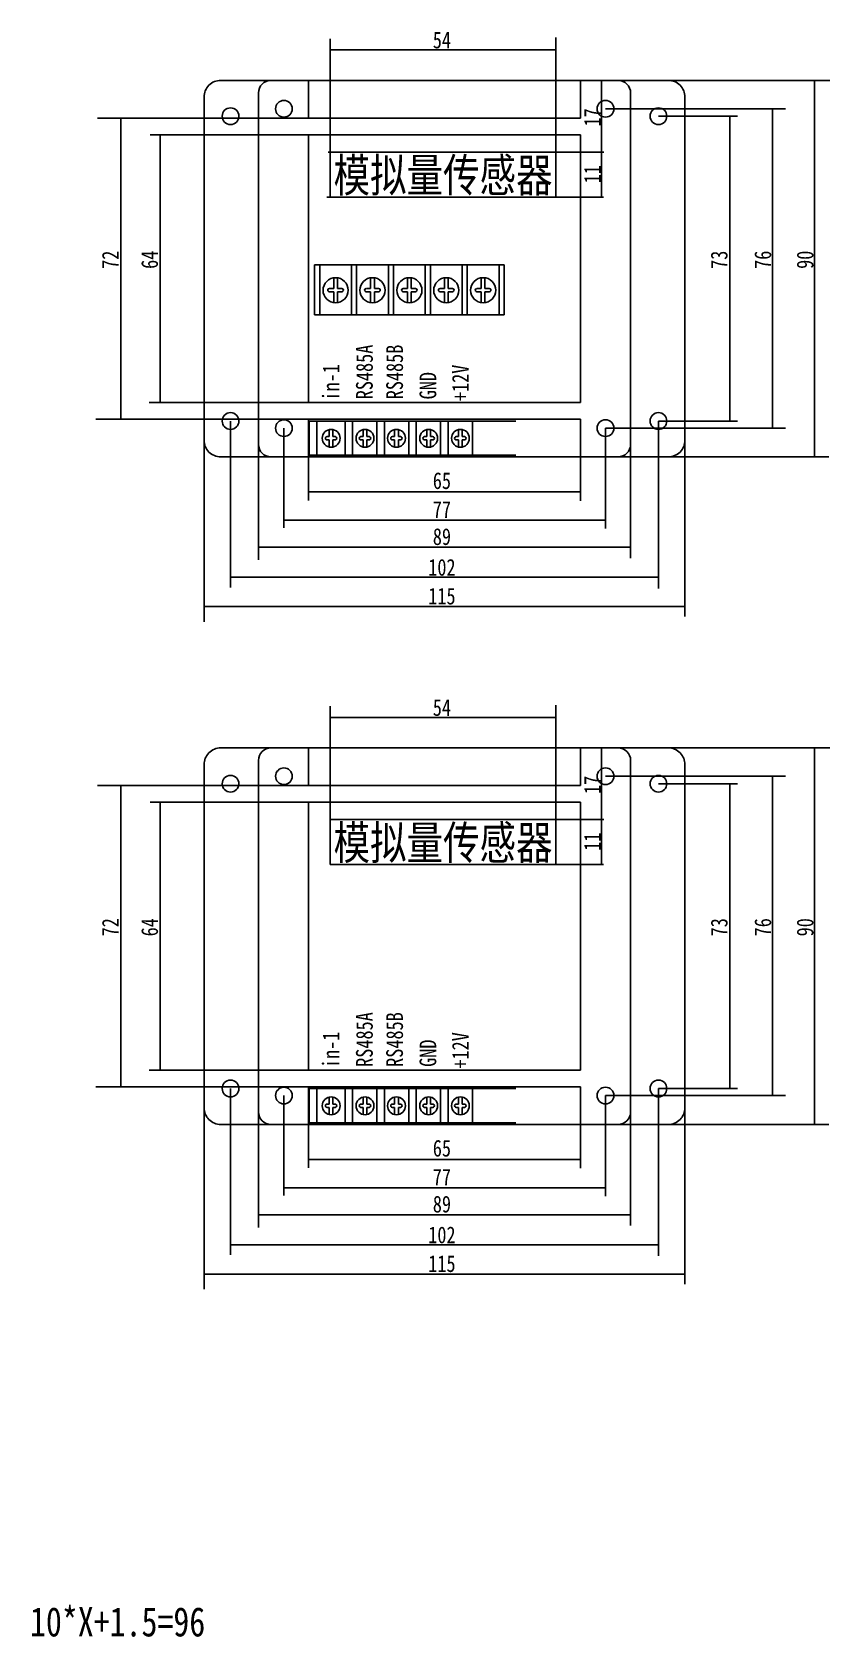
# Model space of a CAD drawing. Extents: x 1266371 to 2543862, y 307832 to 617203.
# Drawn here: x 1268742.1 to 1268932.9, y 308771.6 to 309155.2 of the extents above; entities that cross this region are included whole.
import ezdxf
from ezdxf.enums import TextEntityAlignment as Align

# ---------------------------------------------------------------- set-up
doc = ezdxf.new("R2010")
doc.units = 0
doc.header["$LTSCALE"] = 1000
doc.header["$MEASUREMENT"] = 0
doc.layers.get('0').update_dxf_attribs({"linetype": 'CONTINUOUS'})
doc.styles.add('-宋体', font='', dxfattribs={"width": 0.8})
doc.styles.get('-宋体').set_extended_font_data('SimSun')

msp = doc.modelspace()

# ---------------------------------------------------------------- linework, layer by layer
at = {"color": 1}
for p, q in [((1268813.36, 309115.8), (1268813.36, 309153.58)), ((1268867.33, 309115.69), (1268867.33, 309153.85)), ((1268813.41, 309150.92), (1268867.32, 309150.92)), ((1268878.3, 309115.75), (1268878.3, 309143.59)), ((1268894.22, 309143.64), (1268932.88, 309143.64)), ((1268929.16, 309143.42), (1268929.16, 309053.67)), ((1268879.22, 309136.85), (1268922.28, 309136.85)), ((1268919.18, 309060.64), (1268919.18, 309136.78)), ((1268808.22, 309134.64), (1268757.74, 309134.64)), ((1268763.29, 309134.71), (1268763.29, 309062.86)), ((1268891.88, 309135.07), (1268910.79, 309135.07)), ((1268908.94, 309134.94), (1268908.94, 309062.31)), ((1268808.22, 309130.64), (1268770.31, 309130.64)), ((1268772.7, 309130.48), (1268772.7, 309066.78)), ((1268812.89, 309126.51), (1268878.82, 309126.51)), ((1268812.6, 309115.75), (1268878.76, 309115.75)), ((1268808.22, 309066.64), (1268770.09, 309066.64)), ((1268808.22, 309062.64), (1268757.31, 309062.64)), ((1268789.56, 309062.22), (1268789.56, 309022.44)), ((1268802.32, 309060.53), (1268802.32, 309036.65)), ((1268879.22, 309060.53), (1268922.28, 309060.53)), ((1268879.22, 309060.53), (1268879.22, 309036.52)), ((1268891.88, 309062.22), (1268910.79, 309062.22)), ((1268891.88, 309062.22), (1268891.88, 309022.2)), ((1268783.22, 309057.64), (1268783.22, 309014.25)), ((1268796.22, 309056.64), (1268796.22, 309029.04)), ((1268885.22, 309056.64), (1268885.22, 309029.47)), ((1268898.22, 309057.64), (1268898.22, 309015.48)), ((1268808.22, 309053.64), (1268808.22, 309043.24)), ((1268873.22, 309053.64), (1268873.22, 309043.17)), ((1268894.22, 309053.64), (1268932.59, 309053.64)), ((1268808.14, 309045.26), (1268873.27, 309045.26)), ((1268802.5, 309038.5), (1268879.17, 309038.5)), ((1268885.3, 309032.03), (1268796.42, 309032.03)), ((1268789.66, 309024.88), (1268891.77, 309024.88)), ((1268783.44, 309017.86), (1268898.09, 309017.86)), ((1268813.36, 308956.25), (1268813.36, 308994.04)), ((1268867.33, 308956.14), (1268867.33, 308994.31)), ((1268813.41, 308991.38), (1268867.32, 308991.38)), ((1268878.3, 308956.21), (1268878.3, 308984.05)), ((1268894.22, 308984.09), (1268932.88, 308984.09)), ((1268929.16, 308983.88), (1268929.16, 308894.13)), ((1268808.22, 308975.09), (1268757.74, 308975.09)), ((1268763.29, 308975.17), (1268763.29, 308903.32)), ((1268879.22, 308977.31), (1268922.28, 308977.31)), ((1268891.88, 308975.53), (1268910.79, 308975.53)), ((1268908.94, 308975.39), (1268908.94, 308902.76)), ((1268919.18, 308901.1), (1268919.18, 308977.24)), ((1268808.22, 308971.09), (1268770.31, 308971.09)), ((1268772.7, 308970.94), (1268772.7, 308907.23)), ((1268813.36, 308966.97), (1268878.82, 308966.97)), ((1268813.36, 308956.25), (1268878.76, 308956.21)), ((1268808.22, 308907.1), (1268770.09, 308907.1)), ((1268808.22, 308903.1), (1268757.31, 308903.1)), ((1268789.56, 308902.68), (1268789.56, 308862.89)), ((1268891.88, 308902.68), (1268910.79, 308902.68)), ((1268891.88, 308902.68), (1268891.88, 308862.66)), ((1268783.22, 308898.09), (1268783.22, 308854.71)), ((1268802.32, 308900.99), (1268802.32, 308877.11)), ((1268879.22, 308900.99), (1268922.28, 308900.99)), ((1268879.22, 308900.99), (1268879.22, 308876.98)), ((1268898.22, 308898.09), (1268898.22, 308855.93)), ((1268796.22, 308897.1), (1268796.22, 308869.5)), ((1268885.22, 308897.1), (1268885.22, 308869.93)), ((1268808.22, 308894.09), (1268808.22, 308883.69)), ((1268873.22, 308894.1), (1268873.22, 308883.63)), ((1268894.22, 308894.09), (1268932.59, 308894.09)), ((1268808.14, 308885.72), (1268873.27, 308885.72)), ((1268802.5, 308878.95), (1268879.17, 308878.95)), ((1268885.3, 308872.49), (1268796.42, 308872.49)), ((1268789.66, 308865.34), (1268891.77, 308865.34)), ((1268783.44, 308858.31), (1268898.09, 308858.31))]:
    msp.add_line(p, q, dxfattribs=at)
for p, q in [((1268799.22, 309143.64), (1268882.22, 309143.64)), ((1268808.22, 309134.64), (1268808.22, 309143.64)), ((1268873.22, 309134.64), (1268873.22, 309143.64)), ((1268796.22, 309140.64), (1268796.22, 309088.16)), ((1268885.22, 309140.64), (1268885.22, 309081.63)), ((1268808.22, 309134.64), (1268873.22, 309134.64)), ((1268808.22, 309066.64), (1268808.22, 309130.64)), ((1268808.22, 309130.64), (1268873.22, 309130.64)), ((1268873.22, 309066.64), (1268873.22, 309130.64)), ((1268796.22, 309115.66), (1268796.22, 309056.64)), ((1268885.22, 309115.24), (1268885.22, 309056.64)), ((1268809.67, 309099.57), (1268809.67, 309087.57)), ((1268809.67, 309099.57), (1268854.97, 309099.57)), ((1268810.87, 309099.57), (1268810.87, 309087.57)), ((1268818.49, 309099.57), (1268818.49, 309087.57)), ((1268819.69, 309099.57), (1268819.69, 309087.57)), ((1268827.31, 309099.57), (1268827.31, 309087.57)), ((1268828.51, 309099.57), (1268828.51, 309087.57)), ((1268836.13, 309099.57), (1268836.13, 309087.57)), ((1268837.33, 309099.57), (1268837.33, 309087.57)), ((1268844.95, 309099.57), (1268844.95, 309087.57)), ((1268846.15, 309099.57), (1268846.15, 309087.57)), ((1268853.77, 309099.57), (1268853.77, 309087.57)), ((1268854.97, 309099.57), (1268854.97, 309087.57)), ((1268813.21, 309093.88), (1268814.22, 309093.88)), ((1268814.22, 309096.45), (1268814.22, 309093.88)), ((1268815.12, 309096.45), (1268815.12, 309093.88)), ((1268815.12, 309093.88), (1268816.14, 309093.88)), ((1268822.03, 309093.88), (1268823.04, 309093.88)), ((1268823.04, 309096.45), (1268823.04, 309093.88)), ((1268823.94, 309096.45), (1268823.94, 309093.88)), ((1268823.94, 309093.88), (1268824.96, 309093.88)), ((1268830.85, 309093.88), (1268831.86, 309093.88)), ((1268831.86, 309096.45), (1268831.86, 309093.88)), ((1268832.76, 309096.45), (1268832.76, 309093.88)), ((1268832.76, 309093.88), (1268833.78, 309093.88)), ((1268839.67, 309093.88), (1268840.68, 309093.88)), ((1268840.68, 309096.45), (1268840.68, 309093.88)), ((1268841.58, 309096.45), (1268841.58, 309093.88)), ((1268841.58, 309093.88), (1268842.6, 309093.88)), ((1268848.49, 309093.88), (1268849.5, 309093.88)), ((1268849.5, 309096.45), (1268849.5, 309093.88)), ((1268850.4, 309096.45), (1268850.4, 309093.88)), ((1268850.4, 309093.88), (1268851.42, 309093.88)), ((1268813.2, 309093.11), (1268814.22, 309093.11)), ((1268814.22, 309093.11), (1268814.22, 309090.52)), ((1268815.12, 309093.11), (1268815.12, 309090.52)), ((1268815.12, 309093.11), (1268816.15, 309093.11)), ((1268822.02, 309093.11), (1268823.04, 309093.11)), ((1268823.04, 309093.11), (1268823.04, 309090.52)), ((1268823.94, 309093.11), (1268823.94, 309090.52)), ((1268823.94, 309093.11), (1268824.97, 309093.11)), ((1268830.84, 309093.11), (1268831.86, 309093.11)), ((1268831.86, 309093.11), (1268831.86, 309090.52)), ((1268832.76, 309093.11), (1268832.76, 309090.52)), ((1268832.76, 309093.11), (1268833.79, 309093.11)), ((1268839.66, 309093.11), (1268840.68, 309093.11)), ((1268840.68, 309093.11), (1268840.68, 309090.52)), ((1268841.58, 309093.11), (1268841.58, 309090.52)), ((1268841.58, 309093.11), (1268842.61, 309093.11)), ((1268848.48, 309093.11), (1268849.5, 309093.11)), ((1268849.5, 309093.11), (1268849.5, 309090.52)), ((1268850.4, 309093.11), (1268850.4, 309090.52)), ((1268850.4, 309093.11), (1268851.43, 309093.11)), ((1268809.67, 309087.57), (1268854.97, 309087.57)), ((1268808.22, 309066.64), (1268873.22, 309066.64)), ((1268808.22, 309053.64), (1268808.22, 309062.64)), ((1268808.22, 309062.64), (1268873.22, 309062.64)), ((1268808.37, 309054.02), (1268808.37, 309062.21)), ((1268808.37, 309062.21), (1268857.79, 309062.21)), ((1268810.22, 309054.02), (1268810.22, 309062.21)), ((1268813.15, 309060.17), (1268813.15, 309058.49)), ((1268814.05, 309060.18), (1268814.05, 309058.49)), ((1268816.94, 309054.02), (1268816.94, 309062.21)), ((1268818.74, 309054.02), (1268818.74, 309062.21)), ((1268821.26, 309060.17), (1268821.26, 309058.49)), ((1268822.16, 309060.18), (1268822.16, 309058.49)), ((1268824.56, 309054.02), (1268824.56, 309062.21)), ((1268826.36, 309054.02), (1268826.36, 309062.21)), ((1268828.78, 309060.17), (1268828.78, 309058.49)), ((1268829.68, 309060.18), (1268829.68, 309058.49)), ((1268832.18, 309054.02), (1268832.18, 309062.21)), ((1268833.98, 309054.02), (1268833.98, 309062.21)), ((1268836.47, 309060.17), (1268836.47, 309058.49)), ((1268837.37, 309060.18), (1268837.37, 309058.49)), ((1268839.8, 309054.02), (1268839.8, 309062.21)), ((1268841.6, 309054.02), (1268841.6, 309062.21)), ((1268844.06, 309060.17), (1268844.06, 309058.49)), ((1268844.96, 309060.18), (1268844.96, 309058.49)), ((1268847.42, 309054.02), (1268847.42, 309062.21)), ((1268873.22, 309053.64), (1268873.22, 309062.64)), ((1268812.63, 309058.49), (1268813.15, 309058.49)), ((1268812.63, 309057.71), (1268813.15, 309057.71)), ((1268813.15, 309057.71), (1268813.15, 309056)), ((1268814.05, 309058.49), (1268814.56, 309058.49)), ((1268814.05, 309057.71), (1268814.05, 309056)), ((1268814.05, 309057.71), (1268814.58, 309057.71)), ((1268820.74, 309058.49), (1268821.26, 309058.49)), ((1268820.74, 309057.71), (1268821.26, 309057.71)), ((1268821.26, 309057.71), (1268821.26, 309056)), ((1268822.16, 309058.49), (1268822.67, 309058.49)), ((1268822.16, 309057.71), (1268822.16, 309056)), ((1268822.16, 309057.71), (1268822.69, 309057.71)), ((1268828.26, 309058.49), (1268828.78, 309058.49)), ((1268828.26, 309057.71), (1268828.78, 309057.71)), ((1268828.78, 309057.71), (1268828.78, 309056)), ((1268829.68, 309058.49), (1268830.19, 309058.49)), ((1268829.68, 309057.71), (1268829.68, 309056)), ((1268829.68, 309057.71), (1268830.21, 309057.71)), ((1268835.95, 309058.49), (1268836.47, 309058.49)), ((1268835.95, 309057.71), (1268836.47, 309057.71)), ((1268836.47, 309057.71), (1268836.47, 309056)), ((1268837.37, 309058.49), (1268837.88, 309058.49)), ((1268837.37, 309057.71), (1268837.37, 309056)), ((1268837.37, 309057.71), (1268837.9, 309057.71)), ((1268843.54, 309058.49), (1268844.06, 309058.49)), ((1268843.54, 309057.71), (1268844.06, 309057.71)), ((1268844.06, 309057.71), (1268844.06, 309056)), ((1268844.96, 309058.49), (1268845.47, 309058.49)), ((1268844.96, 309057.71), (1268844.96, 309056)), ((1268844.96, 309057.71), (1268845.49, 309057.71)), ((1268799.22, 309053.64), (1268882.22, 309053.64)), ((1268808.37, 309054.02), (1268857.79, 309054.02)), ((1268799.22, 308984.09), (1268882.22, 308984.09)), ((1268808.22, 308975.09), (1268808.22, 308984.09)), ((1268873.22, 308975.09), (1268873.22, 308984.09)), ((1268796.22, 308981.09), (1268796.22, 308928.61)), ((1268885.22, 308981.09), (1268885.22, 308922.09)), ((1268808.22, 308975.09), (1268873.22, 308975.09)), ((1268808.22, 308907.1), (1268808.22, 308971.09)), ((1268808.22, 308971.09), (1268873.22, 308971.09)), ((1268873.22, 308907.1), (1268873.22, 308971.09)), ((1268796.22, 308956.12), (1268796.22, 308897.1)), ((1268885.22, 308955.7), (1268885.22, 308897.1)), ((1268808.22, 308907.1), (1268873.22, 308907.1)), ((1268808.22, 308894.09), (1268808.22, 308903.1)), ((1268808.22, 308903.1), (1268873.22, 308903.1)), ((1268808.37, 308894.48), (1268808.37, 308902.67)), ((1268808.37, 308902.67), (1268857.79, 308902.67)), ((1268810.22, 308894.48), (1268810.22, 308902.67)), ((1268816.94, 308894.48), (1268816.94, 308902.67)), ((1268818.74, 308894.48), (1268818.74, 308902.67)), ((1268824.56, 308894.48), (1268824.56, 308902.67)), ((1268826.36, 308894.48), (1268826.36, 308902.67)), ((1268832.18, 308894.48), (1268832.18, 308902.67)), ((1268833.98, 308894.48), (1268833.98, 308902.67)), ((1268839.8, 308894.48), (1268839.8, 308902.67)), ((1268841.6, 308894.48), (1268841.6, 308902.67)), ((1268847.42, 308894.48), (1268847.42, 308902.67)), ((1268873.22, 308894.09), (1268873.22, 308903.1)), ((1268812.63, 308898.94), (1268813.15, 308898.94)), ((1268812.63, 308898.17), (1268813.15, 308898.17)), ((1268813.15, 308900.63), (1268813.15, 308898.94)), ((1268813.15, 308898.17), (1268813.15, 308896.46)), ((1268814.05, 308900.63), (1268814.05, 308898.94)), ((1268814.05, 308898.94), (1268814.56, 308898.94)), ((1268814.05, 308898.17), (1268814.05, 308896.46)), ((1268814.05, 308898.17), (1268814.58, 308898.17)), ((1268820.74, 308898.94), (1268821.26, 308898.94)), ((1268820.74, 308898.17), (1268821.26, 308898.17)), ((1268821.26, 308900.63), (1268821.26, 308898.94)), ((1268821.26, 308898.17), (1268821.26, 308896.46)), ((1268822.16, 308900.63), (1268822.16, 308898.94)), ((1268822.16, 308898.94), (1268822.67, 308898.94)), ((1268822.16, 308898.17), (1268822.16, 308896.46)), ((1268822.16, 308898.17), (1268822.69, 308898.17)), ((1268828.26, 308898.94), (1268828.78, 308898.94)), ((1268828.26, 308898.17), (1268828.78, 308898.17)), ((1268828.78, 308900.63), (1268828.78, 308898.94)), ((1268828.78, 308898.17), (1268828.78, 308896.46)), ((1268829.68, 308900.63), (1268829.68, 308898.94)), ((1268829.68, 308898.94), (1268830.19, 308898.94)), ((1268829.68, 308898.17), (1268829.68, 308896.46)), ((1268829.68, 308898.17), (1268830.21, 308898.17)), ((1268835.95, 308898.94), (1268836.47, 308898.94)), ((1268835.95, 308898.17), (1268836.47, 308898.17)), ((1268836.47, 308900.63), (1268836.47, 308898.94)), ((1268836.47, 308898.17), (1268836.47, 308896.46)), ((1268837.37, 308900.63), (1268837.37, 308898.94)), ((1268837.37, 308898.94), (1268837.88, 308898.94)), ((1268837.37, 308898.17), (1268837.37, 308896.46)), ((1268837.37, 308898.17), (1268837.9, 308898.17)), ((1268843.54, 308898.94), (1268844.06, 308898.94)), ((1268843.54, 308898.17), (1268844.06, 308898.17)), ((1268844.06, 308900.63), (1268844.06, 308898.94)), ((1268844.06, 308898.17), (1268844.06, 308896.46)), ((1268844.96, 308900.63), (1268844.96, 308898.94)), ((1268844.96, 308898.94), (1268845.47, 308898.94)), ((1268844.96, 308898.17), (1268844.96, 308896.46)), ((1268844.96, 308898.17), (1268845.49, 308898.17)), ((1268808.37, 308894.48), (1268857.79, 308894.48)), ((1268799.22, 308894.1), (1268882.22, 308894.1))]:
    msp.add_line(p, q)
for points in [[(1268787.22, 309053.64), (1268894.22, 309053.64, 0.414214), (1268898.22, 309057.64), (1268898.22, 309139.64, 0.414214), (1268894.22, 309143.64), (1268787.22, 309143.64, 0.414214), (1268783.22, 309139.64), (1268783.22, 309057.64, 0.414214)], [(1268787.22, 308894.09), (1268894.22, 308894.09, 0.414214), (1268898.22, 308898.09), (1268898.22, 308980.09, 0.414214), (1268894.22, 308984.09), (1268787.22, 308984.09, 0.414214), (1268783.22, 308980.09), (1268783.22, 308898.09, 0.414214)]]:
    msp.add_lwpolyline(points, format="xyb", close=True)
for centre, radius in [((1268789.56, 309135.07), 2), ((1268802.32, 309136.85), 2), ((1268879.22, 309136.85), 2), ((1268891.88, 309135.07), 2), ((1268814.68, 309093.48), 3), ((1268823.5, 309093.48), 3), ((1268832.32, 309093.48), 3), ((1268841.14, 309093.48), 3), ((1268849.96, 309093.48), 3), ((1268789.56, 309062.22), 2), ((1268891.88, 309062.22), 2), ((1268802.32, 309060.53), 2), ((1268813.61, 309058.09), 2.13), ((1268821.71, 309058.09), 2.13), ((1268829.23, 309058.09), 2.13), ((1268836.93, 309058.09), 2.13), ((1268844.52, 309058.09), 2.13), ((1268879.22, 309060.53), 2), ((1268802.32, 308977.31), 2), ((1268879.22, 308977.31), 2), ((1268789.56, 308975.53), 2), ((1268891.88, 308975.53), 2), ((1268789.56, 308902.68), 2), ((1268802.32, 308900.99), 2), ((1268879.22, 308900.99), 2), ((1268891.88, 308902.68), 2), ((1268813.61, 308898.55), 2.13), ((1268821.71, 308898.55), 2.13), ((1268829.23, 308898.55), 2.13), ((1268836.93, 308898.55), 2.13), ((1268844.52, 308898.55), 2.13)]:
    msp.add_circle(centre, radius)
for centre, radius, start, end in [((1268799.22, 309140.64), 3, 90, 180), ((1268882.22, 309140.64), 3, 0, 90), ((1268813.19, 309093.5), 0.388, 88.0266, 271.7737), ((1268816.15, 309093.5), 0.388, 268.2263, 91.9734), ((1268822.01, 309093.5), 0.388, 88.0266, 271.7737), ((1268824.97, 309093.5), 0.388, 268.2263, 91.9734), ((1268830.83, 309093.5), 0.388, 88.0266, 271.7737), ((1268833.79, 309093.5), 0.388, 268.2263, 91.9734), ((1268839.65, 309093.5), 0.388, 88.0266, 271.7737), ((1268842.61, 309093.5), 0.388, 268.2263, 91.9734), ((1268848.47, 309093.5), 0.388, 88.0266, 271.7737), ((1268851.43, 309093.5), 0.388, 268.2263, 91.9734), ((1268799.22, 309056.64), 3, 180, 270), ((1268812.62, 309058.1), 0.388, 88.0266, 271.7737), ((1268814.58, 309058.1), 0.388, 268.2263, 91.9734), ((1268820.73, 309058.1), 0.388, 88.0266, 271.7737), ((1268822.68, 309058.1), 0.388, 268.2263, 91.9734), ((1268828.25, 309058.1), 0.388, 88.0266, 271.7737), ((1268830.2, 309058.1), 0.388, 268.2263, 91.9734), ((1268835.94, 309058.1), 0.388, 88.0266, 271.7737), ((1268837.9, 309058.1), 0.388, 268.2263, 91.9734), ((1268843.53, 309058.1), 0.388, 88.0266, 271.7737), ((1268845.49, 309058.1), 0.388, 268.2263, 91.9734), ((1268882.22, 309056.64), 3, 270, 0), ((1268799.22, 308981.09), 3, 90, 180), ((1268882.22, 308981.09), 3, 0, 90), ((1268812.62, 308898.56), 0.388, 88.0266, 271.7737), ((1268814.58, 308898.56), 0.388, 268.2263, 91.9734), ((1268820.73, 308898.56), 0.388, 88.0266, 271.7737), ((1268822.68, 308898.56), 0.388, 268.2263, 91.9734), ((1268828.25, 308898.56), 0.388, 88.0266, 271.7737), ((1268830.2, 308898.56), 0.388, 268.2263, 91.9734), ((1268835.94, 308898.56), 0.388, 88.0266, 271.7737), ((1268837.9, 308898.56), 0.388, 268.2263, 91.9734), ((1268843.53, 308898.56), 0.388, 88.0266, 271.7737), ((1268845.49, 308898.56), 0.388, 268.2263, 91.9734), ((1268799.22, 308897.1), 3, 180, 270), ((1268882.22, 308897.1), 3, 270, 0)]:
    msp.add_arc(centre, radius, start, end)

# ---------------------------------------------------------------- texts
at = {"style": '-宋体', "width": 0.8}
for s, height, p in [('54', 4, (1268840.1, 309153.26)), ('模拟量传感器', 8, (1268840.37, 309121.14)), ('65', 4, (1268840.1, 309047.94)), ('77', 4, (1268840.1, 309041.05)), ('89', 4, (1268840.1, 309034.56)), ('102', 4, (1268840.1, 309027.22)), ('115', 4, (1268840.1, 309020.35)), ('54', 4, (1268840.1, 308993.71)), ('模拟量传感器', 8, (1268840.37, 308961.59)), ('65', 4, (1268840.1, 308888.39)), ('77', 4, (1268840.1, 308881.5)), ('89', 4, (1268840.1, 308875.02)), ('102', 4, (1268840.1, 308867.67)), ('115', 4, (1268840.1, 308860.8)), ('10*X+1.5=96', 7, (1268762.55, 308775.46))]:
    msp.add_text(s, height=height, dxfattribs=at).set_placement(p, align=Align.MIDDLE)
for s, p in [('17', (1268876.07, 309134.8)), ('11', (1268876.07, 309121.21)), ('72', (1268760.8, 309100.76)), ('64', (1268770.22, 309100.76)), ('73', (1268906.42, 309100.76)), ('76', (1268916.86, 309100.76)), ('90', (1268926.96, 309100.76)), ('RS485A', (1268821.56, 309073.94)), ('RS485B', (1268828.78, 309073.94)), ('in-1', (1268813.45, 309071.46)), ('+12V', (1268844.51, 309071.34)), ('GND', (1268836.75, 309070.66)), ('17', (1268876.07, 308975.26)), ('11', (1268876.07, 308961.67)), ('72', (1268760.8, 308941.22)), ('64', (1268770.22, 308941.22)), ('73', (1268906.42, 308941.22)), ('76', (1268916.86, 308941.22)), ('90', (1268926.96, 308941.22)), ('RS485A', (1268821.56, 308914.39)), ('RS485B', (1268828.78, 308914.39)), ('in-1', (1268813.45, 308911.92)), ('GND', (1268836.75, 308911.12)), ('+12V', (1268844.51, 308911.79))]:
    msp.add_text(s, height=4, rotation=90, dxfattribs=at).set_placement(p, align=Align.MIDDLE)

doc.saveas('drawing.dxf')
